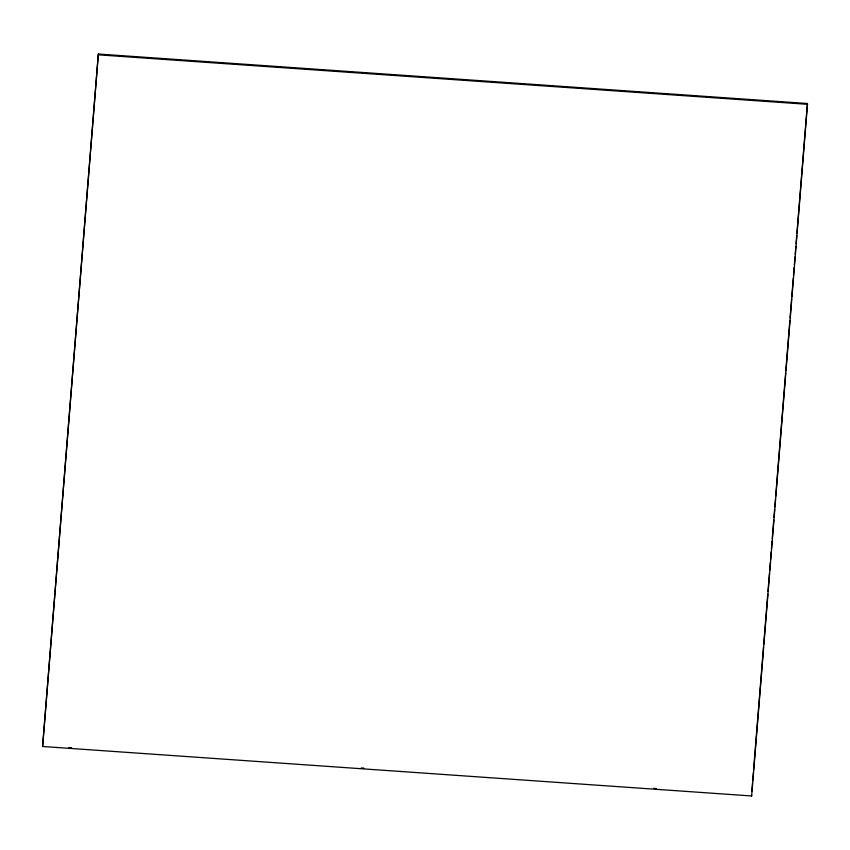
<?xml version="1.0" encoding="UTF-8"?>
<svg xmlns="http://www.w3.org/2000/svg" width="850" height="850" viewBox="0 0 850 850"><rect width="100%" height="100%" fill="white"/><g stroke="black" fill="none" stroke-linecap="round" stroke-linejoin="round"><path stroke-width="1.27" d="M98.345 54.028L42.606 746.491L751.655 795.972L807.5 104.306L807.394 103.509L98.345 54.028L42.606 746.491M751.867 791.201L752.505 783.264M752.718 780.619L753.366 772.682M753.578 770.036L763.502 647.052M763.714 644.406L767.773 594.15M767.986 591.504L769.484 572.996M769.696 570.35L770.344 562.413M770.557 559.768L771.194 551.831M771.407 549.185L772.044 541.248M772.257 538.602L773.755 520.094M773.968 517.448L774.605 509.511M774.828 506.866L775.466 498.929M775.678 496.283L785.612 373.299M785.825 370.653L789.884 320.397M790.096 317.751L791.584 299.243M791.796 296.597L793.294 278.078M793.507 275.432L794.144 267.495M794.367 264.849L795.005 256.923M795.218 254.278L795.855 246.341M796.067 243.695L796.716 235.758M796.928 233.113L807.394 103.509M98.451 54.836L807.5 104.306M68.956 747.532L71.602 747.724M361.303 767.933L363.949 768.124M653.661 788.332L656.306 788.524M751.549 795.164L751.655 795.972"/></g></svg>
